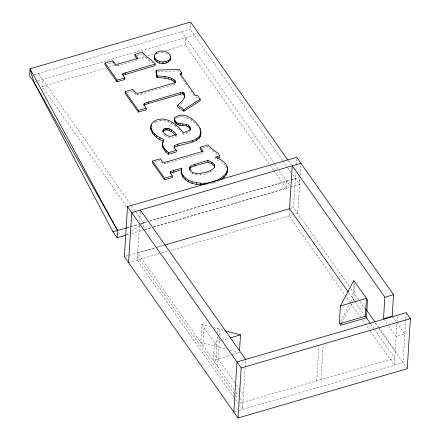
<?xml version="1.0" encoding="UTF-8"?>
<svg xmlns="http://www.w3.org/2000/svg" width="440" height="440" viewBox="0 0 440 440"><rect width="100%" height="100%" fill="white"/><g stroke="black" fill="none" stroke-linecap="round" stroke-linejoin="round"><path stroke-width="0.33" stroke-dasharray="2.2 1.65" d="M217.272 336.364L215.578 363.506L234.262 390.022M126.528 206.415L42.059 86.532L42.504 79.382M112.783 60.813L112.679 62.436L106.871 64.125M137.758 60.055L116.391 66.05L115.231 65.67L115.33 64.053M116.391 66.05L116.49 64.433M118.613 65.637L118.712 64.02M133.705 90.508L133.601 92.125L133.067 91.366M175.725 83.804L141.207 94.133L137.418 94.897L135.647 94.446L135.746 92.824M137.418 94.897L137.522 93.28M153.197 63.019L149.82 60.973L146.053 57.756L142.417 53.768L142.522 52.151M141.207 94.133L141.306 92.51M146.053 57.756L146.152 56.139M139.398 225.72L137.236 260.106L233.794 397.139M139.656 221.634L140.382 210.056M143.27 227.343L143.555 222.794L135.267 211.03M154.154 122.755L155.331 122.045L155.43 120.428M157.3 53.763L158.84 53.042L161.915 52.608L162.014 50.99M155.331 122.045L160.221 120.692L160.325 119.07M190.509 130.433L189.624 132.022L183.216 134.255C177.815 128.255 171.611 121.336 163.026 120.637L163.13 119.014M203.011 152.873L167.052 163.35L164.016 163.955L162.652 163.592L162.751 161.975M165.875 121.072L165.974 119.455M176.622 135.119L176.556 136.197L169.532 138.243L165.627 136.136L165.726 134.513M164.016 163.955L164.12 162.338M168.729 122.001L168.834 120.384M167.052 163.35L167.151 161.733M174.114 84.541L174.185 83.457M171.82 123.668L171.924 122.051M175.362 126.302L175.466 124.68M175.956 117.992L177.931 117.073L178.035 115.456M179.212 129.844L179.311 128.227M177.931 117.073L180.675 116.622L180.774 115.005M273.647 170.291L185.229 44.803L185.674 37.653M197.516 126.027C194.101 121.457 189.09 118.129 183.524 116.842L183.629 115.225M183.216 134.255L183.321 132.638M282.772 160.611L190.146 29.15L190.553 22.649M186.186 133.392L186.291 131.769M187.402 118.036L187.506 116.419M191.312 120.137L191.417 118.52M189.673 170.803L189.778 169.186M190.416 170.445L190.316 172.062C196.84 177.755 207.284 174.317 213.675 169.966M197.511 97.075L195.294 97.158L195.393 95.535M192.511 173.894L192.61 172.277M195.943 174.906L196.048 173.283M200.519 174.906L200.618 173.288M206.135 173.712L206.239 172.095M210.87 171.947L210.936 170.869M211.007 326.986L201.834 324.533L200.706 342.408L215.578 363.506M202.917 345.587L204.045 327.712L201.834 324.533M205.244 184.619L213.274 183.095L213.378 181.472M215.347 157.08L215.243 158.703L222.277 162.465L225.621 165.803M217.685 366.493L219.466 338.157M219.637 335.462L219.934 330.743L217.828 327.756L217.487 333.053M245.13 367.631L242.495 409.497L239.729 405.565M245.174 366.949L245.603 360.129M153.665 226.87L286.281 188.215L286.726 181.066M289.531 208.703L289.086 215.848L350.422 302.902M349.206 286.33L293.552 207.345L295.752 172.381M295.922 169.637L296.18 165.523M296.225 164.84L296.615 158.67M299.915 179.042L297.759 213.323L170.759 250.338M300.135 175.615L300.911 163.273M290.939 187.044L299.618 184.514L300.064 177.364M316.701 380.848L318.951 345.103M321.041 379.583L323.208 345.186M353.771 281.122L352.693 298.331L350.779 301.978M354.866 282.673L353.782 299.888L352.215 302.874M397.408 316.531L394.345 365.239L370.205 330.979M405.752 319.363L403.024 362.709L238.161 410.762M405.79 318.692L406.17 312.664M340.566 321.415L349.498 304.409M341.545 323.191L351.901 303.468M182.259 102.553L182.864 101.618M155.48 55.138L156.277 54.236M180.4 104.28L181.797 102.982M126.352 234.79L130.796 231.693M131.346 231.308L140.784 224.73M141.339 224.345L143.555 222.794M218.119 181.286L219.89 180.378M213.274 183.095L217.531 181.588M33.957 74.674L190.146 29.15M34.447 81.73L36.927 81.01M37.549 80.828L194.354 35.123M136.758 55.418L142.417 53.768M42.059 86.532L105.397 68.074M108.691 67.111L115.951 64.994M138.386 58.46L144.98 56.535M147.62 55.765L154.22 53.84M165.435 50.573L185.229 44.803M126.99 92.675L132.798 90.987M154.347 162.124L160.155 160.43M202.725 148.027L207.917 146.514L212.768 151.201L217.877 154.814M127.254 227.546L138.342 224.318M140.948 223.553L148.836 221.26M149.496 221.067L290.45 179.982M291.066 179.801L295.405 178.541M126.797 227.865L138.655 224.411M139.315 224.219L147.219 221.914M149.853 221.144L290.186 180.246M290.84 180.054L299.409 177.556M145.085 229.367L151.024 227.639M126.456 234.982L129.091 234.218M131.72 233.448L144.221 229.806M144.881 229.614L152.774 227.31M153.434 227.123L289.625 187.429M125.664 256.278L155.293 247.643M155.947 247.451L163.851 245.146M290.257 208.307L293.552 207.345M154.776 247.973L137.687 252.956L200.706 342.408L226.919 349.421M157.405 247.209L163.977 245.295M128.557 262.636L160.903 253.209M161.557 253.017L168.13 251.103M220.974 340.566L214.462 342.463L213.34 360.333L230.912 355.212M221.623 340.373L229.433 338.096M231.561 355.025L239.371 352.748L230.197 350.295M233.822 412.027L237.54 410.938M157.405 71.759L179.031 70.846L179.762 71.891M160.221 120.692L163.026 120.637M180.675 116.622L183.524 116.842M161.915 52.608L165.11 53.048L167.91 54.219L169.318 55.517M213.626 327.69L224.114 330.49M163.455 134.217L165.627 136.136M134.42 93.049L135.647 94.446M114.092 64.344L115.231 65.67M160.815 161.364L162.652 163.592M288.211 160.54L291.374 165.028M283.168 161.172L287.117 166.777M287.513 167.332L291.066 172.376M292.644 174.62L299.618 184.514M392.189 316.184L396.138 321.789M396.534 322.344L404.822 334.109L396.143 336.639L387.855 324.874M181.467 31.68L278.834 169.862M279.23 170.423L290.175 185.955M383.515 318.714L387.459 324.313M274.043 170.852L286.281 188.215M375.551 322.773L378.307 326.689M378.702 327.25L395.257 350.746M350.79 288.58L359.491 300.933M359.887 301.493L365.035 308.798M374.924 322.834L378.884 328.449M379.28 329.016L407.231 368.687M348.744 292.732L354.552 300.977M354.937 301.521L364.551 315.166M370.75 323.966L373.907 328.438M374.297 328.999L394.796 358.089L242.946 402.347L240.185 398.425M350.818 303.463L360.316 316.938M362.687 320.309L369.809 330.418M181.165 77.105L188.617 87.687M190.977 91.031L195.294 97.158M38.297 73.409L134.871 210.469M204.045 327.712L216.673 345.637M234.729 382.586L213.939 353.084M236.308 384.824L239.074 388.745M239.47 389.307L243.414 394.911M235.84 392.26L238.607 396.182M137.462 256.531L235.202 395.252M235.598 395.813L237.974 399.179M239.954 401.99L242.721 405.922M235.373 399.388L238.145 403.32"/><path stroke-width="0.66" d="M203.44 184.718C194.915 185.18 184.36 182.474 181.225 173.547L181.434 168.201L170.594 171.556L170.17 172.43L172.332 175.951L172.232 177.568L164.483 179.823L152.411 162.69L152.51 161.073L160.259 158.812L162.751 161.975L164.12 162.338L167.151 161.733L203.11 151.256L200.228 147.163L208.016 144.892L212.867 149.584L217.982 153.197L219.802 155.782L219.698 157.405L217.151 158.142M181.225 173.547L181.434 168.201M134.976 54.346L137.858 58.438L116.49 64.433L115.33 64.053L112.783 60.813L105.039 63.074L104.934 64.691L116.969 81.774L124.718 79.514L124.817 77.897L122.672 74.404L122.997 73.596L155.144 64.026C151.877 59.23 145.701 57.277 142.522 52.151L134.976 54.346L134.876 55.968L137.038 59.032M113.746 63.36L113.817 62.282M116.969 81.774L117.073 80.151L105.039 63.074M122.997 73.596L122.898 75.213L155.045 65.642L155.144 64.026M125.389 74.288L125.488 72.672M180.521 75.119L181.599 74.498L181.698 72.875L179.13 69.229L156.156 70.197L157.113 76.016C163.361 76.384 170.83 76.263 175.527 81.142L175.824 82.187L174.218 82.918L141.306 92.51L137.522 93.28L135.746 92.824L132.897 89.364L125.153 91.625L125.054 93.242L138.314 112.063L146.058 109.808L146.163 108.185L144.106 105.034L144.023 103.95L144.832 103.147L180.494 92.582L182.776 92.219L183.882 92.994L184.558 94.507L184.498 97.834L184.558 94.507M125.796 235.174L117.123 237.705L117.574 230.555L30.069 68.783L190.591 22L287.815 159.979M348.348 292.171L289.531 208.703L292.232 165.803L384.863 297.264L383.515 318.714L392.189 316.184L393.542 294.734L296.698 157.3L127.496 206.613L124.35 256.658L238.029 418L407.231 368.687L410.382 318.637L406.17 312.664L236.968 361.977L233.822 412.027M128.557 262.636L131.709 212.586L300.911 163.273M138.314 112.063L138.413 110.446L125.153 91.625M144.023 103.95L143.919 105.567L144.732 104.764L148.203 103.582L180.395 94.204L182.672 93.836L183.777 94.617L184.454 96.124M144.732 104.764L144.832 103.147M148.203 103.582L148.308 101.965M154.226 58.141L154.787 54.423C158.912 47.762 173.718 51.409 170.165 60.154C166.485 65.401 156.101 64.614 154.226 58.141L154.688 56.04M163.345 140.993C155.661 138.941 145.767 128.59 153.665 121.49C164.544 114.329 176.781 124.069 183.321 132.638L189.728 130.405L190.614 128.81L189.871 126.627C186.115 121.583 176.622 126.572 174.565 119.389L174.856 117.744C183.337 110.281 196.378 120.065 200.101 128.601C205.612 144.095 182.974 142.648 174.565 147.274L174.081 148.077M155.062 60.242L155.161 58.625L154.33 56.524M150.799 129.503L150.854 126.088M151.278 125.444L151.344 124.366M156.31 53.697L156.382 52.619M156.156 70.197L156.052 71.814L157.009 77.633C163.262 78.001 170.726 77.88 175.423 82.759L175.527 81.142M152.51 133.309L152.614 131.692L150.904 127.886M156.97 62.029L157.069 60.412L155.161 58.625M157.009 77.633L157.113 76.016M154.291 135.366L154.396 133.749L152.614 131.692M159.731 63.195L159.83 61.578L157.069 60.412M156.684 137.341L156.783 135.724L154.396 133.749M162.894 63.613L162.998 61.991L166.111 61.529L168.674 60.335L170.264 58.537L170.726 56.436M159.841 139.293L159.94 137.671L156.783 135.724M164.967 78.144L165.066 76.527M166.007 63.151L166.111 61.529M163.064 130.048L162.938 131.258L163.554 132.6L165.726 134.513L169.631 136.626L176.655 134.579C173.509 131.489 168.757 126.214 163.84 129.069L163.064 130.048L162.96 131.665L163.735 130.686C168.163 128.051 172.782 132.336 175.621 135.35M200.849 131.972C199.601 143.484 182.144 140.734 174.663 145.651L173.943 146.861L174.378 148.434L176.479 150.321L176.374 151.938L168.553 154.22C163.884 151.25 160.264 144.678 164.032 139.656L159.94 137.671M162.882 141.631L162.437 145.343M163.735 130.686L163.84 129.069M162.932 147.587L162.541 143.721M168.575 61.958L168.674 60.335M165.066 130.053L165.165 128.43M168.537 78.887L168.636 77.27M164.291 150.029L164.395 148.412L163.037 145.97M170.165 60.154L170.264 58.537M166.408 129.85L166.507 128.233M166.117 152.157L166.221 150.541L164.395 148.412M164.483 179.823L164.588 178.206L152.51 161.073M167.943 129.982L168.041 128.359M171.6 80.009L171.699 78.392M169.626 130.515L169.725 128.893M168.553 154.22L168.652 152.603L166.221 150.541M173.96 81.351L174.064 79.734M171.407 131.533L171.507 129.916M170.594 171.556L170.489 173.179L181.33 169.818M190.328 129.883L189.772 128.249C186.01 123.2 176.523 128.189 174.465 121.005L174.565 119.389M174.856 117.744L174.465 121.005M175.197 122.733L175.296 121.116M174.565 147.274L174.663 145.651M173.261 172.166L173.365 170.549M176.396 123.97L176.495 122.353M184.602 96.217L183.871 98.593L182.364 100.936L177.716 105.254L177.612 106.871L183.843 111.254L200.101 100.749L200.2 99.132L197.61 95.458L195.393 95.535L180.087 73.816L181.698 72.875M178.002 124.867L178.107 123.244M180.395 94.204L180.494 92.582M177.815 146.091L177.92 144.469M180.12 125.411L180.219 123.794M182.672 93.836L182.776 92.219M183.777 94.617L183.882 92.994M182.831 125.604L182.93 123.987M183.843 111.254L183.948 109.632L200.2 99.132M182.919 177.018L183.024 175.401L181.324 171.93M186.203 125.857L186.302 124.24M188.161 126.72L188.265 125.098M185.306 179.674L185.411 178.052L183.024 175.401M189.772 128.249L189.871 126.627M188.347 181.781L188.447 180.163L185.411 178.052M189.651 167.954L189.552 169.571L190.003 166.843L190.806 165.952L194.915 164.269L207.999 160.457L211.965 162.322L214.297 164.384L214.83 166.315L213.78 168.35C209.121 172.601 189.03 177.92 190.003 166.843M192.187 141.9L192.286 140.283M189.904 168.46L190.702 167.569L190.806 165.952M192.032 183.343L192.132 181.726L188.447 180.163M190.702 167.569L194.816 165.886L194.915 164.269M196.477 140.333L196.581 138.71M199.078 138.611L199.183 136.989M196.367 184.36L196.465 182.738L192.132 181.726M200.002 130.218L200.101 128.601M200.376 136.455L200.481 134.838M200.228 147.163L200.129 148.781L202.29 151.85M200.453 184.767L200.552 183.15C217.646 185.059 242.6 168.141 215.347 157.08L219.802 155.782M204.633 184.696L204.738 183.079M214.549 167.288L214.198 166.001L211.865 163.944L207.9 162.074L207.999 160.457M211.865 163.944L211.965 162.322M214.198 166.001L214.297 164.384M221.172 178.156L221.073 179.773C224.879 177.49 227.882 173.564 227.519 168.949M223.889 177.639L223.993 176.022M225.995 175.191L226.094 173.569M226.952 167.668L227.024 166.584M227.106 172.898L227.211 171.281M239.498 350.763L240.493 334.873L224.769 330.666M238.029 418L241.181 367.95L127.496 206.613M340.417 305.971L339.29 323.846L365.321 316.261L366.449 298.386L340.417 305.971L353.815 280.462L367.538 299.937L366.416 317.812L340.384 325.397L341.545 323.191M150.755 127.705L151.08 126.561M117.073 80.151L124.817 77.897M138.413 110.446L146.163 108.185M168.652 152.603L176.479 150.321M194.816 165.886L207.9 162.074M164.588 178.206L172.332 175.951M117.574 230.555L33.831 81.912L30.069 68.783L29.618 75.933L33.831 81.912L112.91 231.726L126.797 227.865M164.637 245.102L289.531 208.703M230.082 337.909L240.493 334.873M384.863 297.264L393.542 294.734M241.181 367.95L410.382 318.637M196.465 182.738L200.552 183.15M159.83 61.578L162.998 61.991M177.716 105.254L183.948 109.632M365.783 308.913L374.759 321.657M365.321 316.261L370.359 323.406M140.382 210.056L245.647 359.447M112.91 231.726L117.123 237.705M200.371 131.907L200.745 133.595"/></g></svg>
